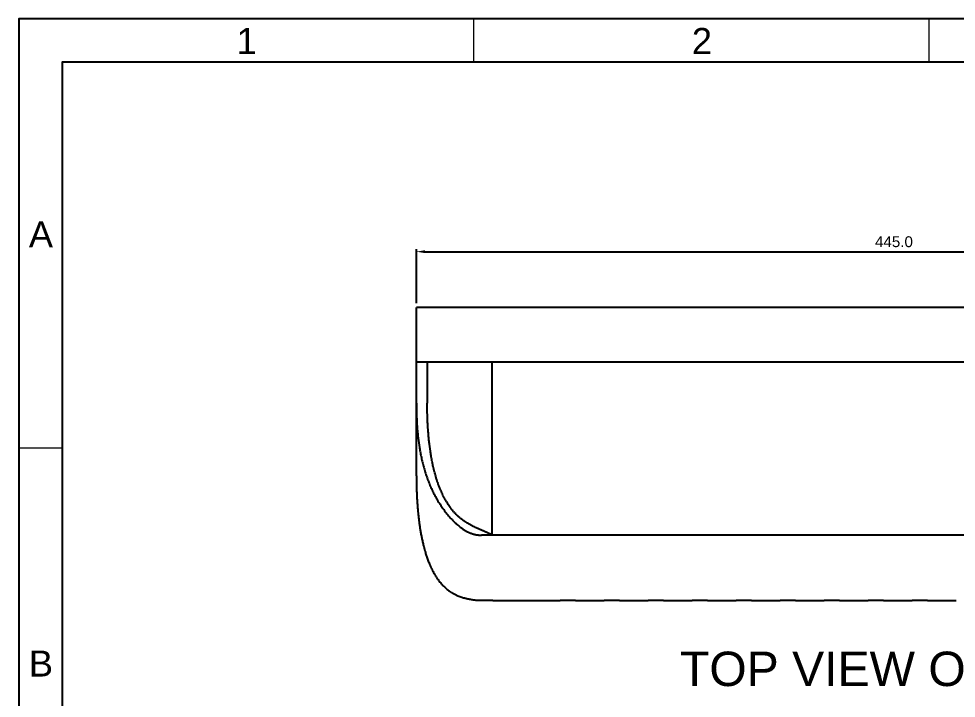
# Model space of a CAD drawing. Header units: inches. Extents: x -115 to 1565, y -604 to 584.
# Drawn here: x -114.9 to 317.6, y 270.7 to 584.3 of the extents above; entities that cross this region are included whole.
import ezdxf

# ---------------------------------------------------------------- set-up
doc = ezdxf.new("R2010")
doc.units = ezdxf.units.IN
doc.header["$LTSCALE"] = 1.209999999999999
doc.header["$MEASUREMENT"] = 0
doc.header["$PDMODE"] = 3
doc.header["$PDSIZE"] = 0.3125
doc.layers.get('0').update_dxf_attribs({"linetype": 'CONTINUOUS'})
doc.layers.get('Defpoints').update_dxf_attribs({"linetype": 'CONTINUOUS'})
doc.layers.add('Notes-Text', color=7, linetype='CONTINUOUS')
doc.layers.add('TABLE', color=53, linetype='CONTINUOUS', lineweight=25)
doc.layers.add('Template', color=53, linetype='CONTINUOUS', lineweight=9)
doc.styles.get("Standard").update_dxf_attribs({"font": 'ARIAL.TTF'})
doc.dimstyles.get("Standard").update_dxf_attribs({"dimtxt": 5, "dimasz": 4, "dimexe": 1.199999999999999, "dimexo": 2, "dimgap": 2, "dimtad": 1, "dimdec": 1, "dimzin": 4, "dimdsep": 46, "dimtxsty": 'Standard', "dimcen": 0.09, "dimclrd": 3, "dimclre": 3, "dimclrt": 2, "dimadec": 0, "dimazin": 0, "dimtp": 0.01, "dimtm": 0.01, "dimtfac": 1, "dimtdec": 1, "dimtmove": 0, "dimatfit": 3, "dimfxl": 0, "dimtolj": 1, "dimtzin": 4, "dimarcsym": 0})

# ---------------------------------------------------------------- blocks, each defined once
blk = doc.blocks.new('*D5')
at = {"color": 3, "lineweight": -2}
for p, q in [((68.50832746513743, 453.0060401740316), (68.50832746513743, 477.9876508521983)), ((72.50832746513744, 476.7876508521983), (509.5083274658973, 476.7876508521983)), ((513.5083274658973, 453.0060401740316), (513.5083274658973, 477.9876508521983))]:
    blk.add_line(p, q, dxfattribs=at)
at = {"color": 3}
for points in [[(72.50832746513744, 477.454317518865), (72.50832746513744, 476.1209841855317), (68.50832746513743, 476.7876508521983)], [(509.5083274658973, 477.454317518865), (509.5083274658973, 476.1209841855317), (513.5083274658973, 476.7876508521983)]]:
    blk.add_solid(points, dxfattribs=at)
at = {"layer": 'Defpoints', "color": 0}
for p in [(513.5083274658973, 476.7876508521983), (68.50832746513743, 451.0060401740316), (513.5083274658973, 451.0060401740316)]:
    blk.add_point(p, dxfattribs=at)
at = {"color": 2, "insert": (288.8189538433007, 481.3405157908068), "char_height": 5, "attachment_point": 5}
blk.add_mtext('\\A1;445.0', dxfattribs=at)
blk = doc.blocks.new('A3_Landscape')
at = {"layer": 'TABLE'}
for points in [[(1888.834868650956, -137.596124342245), (2308.834868650956, -137.596124342245), (2308.834868650956, 159.403875657755), (1888.834868650956, 159.403875657755)], [(1893.834868650956, -132.596124342245), (2303.834868650956, -132.596124342245), (2303.834868650956, 154.403875657755), (1893.834868650956, 154.403875657755)]]:
    blk.add_lwpolyline(points, close=True, dxfattribs=at)
at = {"layer": 'Template', "lineweight": 5}
for p, q in [((1941.334868650956, 154.403875657755), (1941.334868650956, 159.403875657755)), ((1993.834868650956, 154.403875657755), (1993.834868650956, 159.403875657755)), ((1888.834868650956, 109.903875657755), (1893.834868650956, 109.903875657755))]:
    blk.add_line(p, q, dxfattribs=at)
at = {"layer": 'Template', "lineweight": 5, "char_height": 3, "attachment_point": 2}
for s, insert in [('{\\fArial|b0|i0|c0|p34;1}', (1915.120870145451, 158.3382624306257)), ('{\\fArial|b0|i0|c0|p34;2}', (1967.620870145451, 158.3382624306257)), ('{\\fArial|b0|i0|c0|p34;A}', (1891.392558583055, 136.0270467955611)), ('{\\fArial|b0|i0|c0|p34;B}', (1891.392558583055, 86.52704679556109))]:
    blk.add_mtext(s, dxfattribs=dict(at, insert=insert))

msp = doc.modelspace()

# ---------------------------------------------------------------- linework, layer by layer
at = {"color": 7, "linetype": 'Continuous'}
for p, q in [((68.50832746513743, 373.3464041296317), (68.50832746513743, 451.0060401740316)), ((513.5083274658973, 451.0060401740316), (68.50832746513743, 451.0060401740316)), ((68.50832746513743, 426.0060401741314), (513.5083274658973, 426.0060401741314)), ((73.5083274651174, 426.0060401741314), (73.5083274651174, 406.8573100388516)), ((103.5083274649973, 345.9740401749517), (103.5083274649973, 426.0060401741314)), ((483.5083274660173, 345.9740401749517), (98.50832746501736, 345.9740401749517)), ((98.50830335025742, 315.8710470485717), (96.9511559819573, 315.8720044964917)), ((134.8543274652772, 315.7289456335117), (103.7543273463775, 315.7289456335117)), ((155.1543274671774, 315.7289456335117), (141.8543274657572, 315.7289456335117)), ((175.4543274665373, 315.7289456335117), (162.1543274651173, 315.7289456335117)), ((195.7543274658972, 315.7289456335117), (182.4543274670172, 315.7289456335117)), ((216.0543274652573, 315.7289456335117), (202.7543274663774, 315.7289456335117)), ((236.3543274671572, 315.7289456335117), (223.0543274657373, 315.7289456335117)), ((256.6543274665173, 315.7289456335117), (243.3543274650974, 315.7289456335117)), ((276.9543274658774, 315.7289456335117), (263.6543274669973, 315.7289456335117)), ((297.2543274652373, 315.7289456335117), (283.9543274663574, 315.7289456335117)), ((317.5543274671372, 315.7289456335117), (304.2543274657173, 315.7289456335117))]:
    msp.add_line(p, q, dxfattribs=at)
msp.add_lwpolyline([(85.08440518413748, 319.3552292216717), (86.25991397357734, 318.7047995547916), (87.60421397991742, 318.0575615452316), (88.99510192965727, 317.4856839005716), (90.26891609525728, 317.0403582811917)], dxfattribs=at)
for points, start_tangent, end_tangent in [([(68.50832746513743, 406.8575420170517), (68.51845981469728, 404.8155656184117), (68.55133132121728, 402.7561975171916), (68.6106450100574, 400.6791919455316), (68.7001039014974, 398.5843031381116), (68.82341101581733, 396.4712853245316), (68.98426937329737, 394.3398927420117), (69.18638199675729, 392.1898796201517), (69.30406585333732, 391.1078135572117), (69.43345190901732, 390.0210001961717), (69.72920185853741, 387.8338278953917), (70.07743356745732, 385.6322140385316), (70.48196849117744, 383.4208297059117), (70.94662809271746, 381.2043459753116), (71.47523383509747, 378.9874339219717), (72.07160717371744, 376.7747646262117), (72.73956957667724, 374.5710091607316), (73.1015908820973, 373.4739338263117), (73.48294249937727, 372.3808386033117), (73.88414225323731, 371.2921860612917), (74.30586860815718, 370.2079532640516), (74.74884020125728, 369.1279958532317), (75.21377567219747, 368.0521694704717), (75.70127567763735, 366.9805876334517), (76.2114687339574, 365.9143957805716), (76.74436528563751, 364.8549974447117), (77.29997577461745, 363.8037961435116), (77.8782997132173, 362.7622345715716), (78.4792928851175, 361.7319121059316), (79.10290014183738, 360.7144673158316), (79.7490663374374, 359.7115387755916), (80.41787315323722, 358.7244499420517), (81.10994977263748, 357.7532634973316), (81.82606228757732, 356.7977268282717), (82.56697679253737, 355.8575873267916), (83.3335075530972, 354.9331756805717), (84.12666156495743, 354.0271562861116), (84.94749401015723, 353.1427771049117), (85.79706008089738, 352.2832860984717), (86.67637819525726, 351.4520718757117), (87.58631969515726, 350.6530857469917), (88.5277191433172, 349.8904197183516), (89.01047639725745, 349.5239854905917), (89.50141109991728, 349.1681657932916), (90.00064205217745, 348.8236444173117), (90.5083460024773, 348.4917944841117), (91.0247141874172, 348.1741614897117), (91.54993784359726, 347.8722909326717), (92.0842082076174, 347.5877283013916), (92.62771651607727, 347.3220190969716), (93.18065400557725, 347.0767088103516), (93.74321191271747, 346.8533429375516), (94.3153771361774, 346.6533341884717), (94.8963191365974, 346.4775640777316), (95.48500298335738, 346.3267812957317), (96.08039374837743, 346.2017345430317), (96.68145650611746, 346.1031725151117), (97.2871563310373, 346.0318439099917), (97.89645829251732, 345.9884974180717), (98.50832746501736, 345.9738817424517)], (-1.4218256143e-06, -0.9999999999989893), (0.9999999999993394, -1.149479334e-06)), ([(103.5083274649973, 345.9740401749517), (102.9734214227974, 346.2542322358516), (102.4339862481772, 346.5257120459516), (101.8907927142975, 346.7896415892117), (101.3445873423973, 347.0471785773117), (100.7959666006772, 347.2994542652917), (100.2454696142974, 347.5475897989917), (99.69363469053745, 347.7927057730716), (99.14097044407733, 348.0359003158918), (98.5879454769772, 348.2782412866317), (98.03502557189724, 348.5207944083317), (97.48267665627735, 348.7646206720117), (96.93136625267744, 349.0107318333317), (96.38156281075727, 349.2601103922317), (95.83373480811724, 349.5137384574916), (94.7459343167175, 350.0374693480517), (94.2069846961174, 350.3092223148316), (93.67202451127743, 350.5886410447917), (93.14157536643732, 350.8764670731516), (92.61617318127743, 351.1732525451117), (92.09635650691736, 351.4795147621517), (91.83871103541742, 351.6363613064717), (91.58266323661724, 351.7957672436917), (91.32827505349724, 351.9577666834717), (91.07560639957727, 352.1223821708517), (90.57566729785731, 352.4595512653716), (90.08332516341737, 352.8074544964117), (89.59904146599729, 353.1662333394316), (89.12319012407738, 353.5358395064916), (88.65611810927747, 353.9161663353717), (88.4259825954573, 354.1103164372917), (88.19816379531721, 354.3070966126916), (87.74957403971734, 354.7084010399516), (87.3105404524574, 355.1197826530516), (87.0946668532174, 355.3291593031316), (86.88124956351727, 355.5409406321717), (86.46181236073721, 355.9715231492116), (86.05227540231726, 356.4111348887317), (85.6526820054173, 356.8593788817516), (85.2630276285172, 357.3158478773716), (84.88324462125729, 357.7801210687117), (84.5132610152773, 358.2517767167117), (83.80228921903746, 359.2155882942916), (83.12900251379733, 360.2040948059717), (82.49209419147724, 361.2142820337516), (82.18681338471744, 361.7266470618517), (81.89005993453746, 362.2434109635517), (81.60163687917725, 362.7642748900716), (81.3213435205373, 363.2889642826516), (81.04897908431737, 363.8172050143316), (80.78434298163732, 364.3487240605117), (80.27747666745744, 365.4206502427916), (79.79921180483734, 366.5030079942516), (79.3480455443573, 367.5941601172516), (78.92258507447741, 368.6927486134916), (78.71906907053746, 369.2444320338716), (78.52147207685744, 369.7975004070316), (78.14343722205717, 370.9072927899317), (77.78731146237737, 372.0211725027316), (77.61710110683727, 372.5793503856116), (77.45194239727743, 373.1382099028917), (77.13629386931734, 374.2576252637517), (76.83939817405734, 375.3787271388917), (76.69768064951722, 375.9396949450717), (76.56029739875727, 376.5008345009717), (76.29813639399731, 377.6233734217517), (76.05212590811743, 378.7458386545917), (75.93493080595749, 379.3068860973917), (75.82147874431735, 379.8677269238917), (75.60546469577729, 380.9885846821717), (75.40344105613734, 382.1080347470516), (75.21477255615719, 383.2257064156916), (75.03883129513747, 384.3412344640317), (74.87506381723733, 385.4543090044517), (74.72295987455732, 386.5646522625516), (74.58200974497731, 387.6719868576317), (74.45171230427741, 388.7760409715917), (74.33162986473734, 389.8765838225717), (74.22135313075727, 390.9734029929116), (74.12047294135732, 392.0662861589316), (74.0285836255173, 393.1550228536917), (73.94532404603751, 394.2394263440117), (73.87036379209734, 395.3193262720916), (73.80337305993727, 396.3945526103316), (73.7440222413775, 397.4649354454316), (73.69200194409746, 398.5303172059517), (73.60887042633726, 400.6455419213916), (73.57722413961733, 401.6951208560117), (73.55183696407744, 402.7391678535117), (73.5324729210174, 403.7775474988716), (73.51891271953741, 404.8101225711317), (73.5083274651174, 406.8573100388516)], (-0.8816663652055593, 0.4718733097614419), (0, 1)), ([(68.50832746513743, 373.3464041296317), (68.5357225005173, 369.9833106780317), (68.57111750973739, 368.2869536592717), (68.62200081157721, 366.5813697120516), (68.68913988481722, 364.8670437884117), (68.7733022031573, 363.1444608403917), (68.87525524283728, 361.4141058174916), (68.93314311791733, 360.5461653257917), (68.99576647755725, 359.6764636717517), (69.06322125501742, 358.8050614724717), (69.13560338609727, 357.9320193501317), (69.21300880405738, 357.0573979243716), (69.25362537763749, 356.6195139207916), (69.29554480611749, 356.1812584066516), (69.38345597649732, 355.3036692245716), (69.4770779685773, 354.4247035860117), (69.57674807657736, 353.5444347877517), (69.68280359471737, 352.6629361214916), (69.91542003575728, 350.8965423695516), (70.17762563783731, 349.1261086866517), (70.47211874709728, 347.3522214292517), (70.80159771221723, 345.5754669538117), (70.98030012341724, 344.6861977468316), (71.16876087933746, 343.7964316193316), (71.36731727165737, 342.9062418655516), (71.57630659459733, 342.0157017797316), (71.7960661423774, 341.1248846586517), (71.91009015613736, 340.6793951127517), (72.0269332092173, 340.2338637940117), (72.14663746561746, 339.7882998642117), (72.26924931081724, 339.3427123809917), (72.39487256223744, 338.8971090202317), (72.52365245707733, 338.4514964595917), (72.7912667884973, 337.5602703553317), (73.07326152295741, 336.6690872989917), (73.37080589103743, 335.7780005238916), (73.68505799811737, 334.8870945078916), (74.01688959759734, 333.9972587539116), (74.36686789941746, 333.1102389353716), (74.73554534595745, 332.2278221988117), (74.92706888975727, 331.7888984716317), (75.12347438721736, 331.3517956983917), (75.32483157403749, 330.9167366015316), (75.53127148627732, 330.4838830019116), (75.74303461113755, 330.0532880083916), (75.96037276421748, 329.6249934700116), (76.41278139711743, 328.7754731726117), (76.8905118970772, 327.9356569401317), (77.13950237699737, 327.5194924790917), (77.39557876603749, 327.1058795953717), (77.65898846527739, 326.6948740902317), (77.92991522085731, 326.2867333088517), (78.49486227231729, 325.4806851063717), (79.09149882097722, 324.6910318063317), (79.72090259899733, 323.9210739355317), (80.38415133599732, 323.1741120106117), (81.0821099451573, 322.4534279579517), (81.8147076773173, 321.7622219667317), (82.58161675055727, 321.1036717649116), (82.97783560251743, 320.7876356253316), (83.38250936517737, 320.4809550804517), (83.79559706325743, 320.1840273456316), (84.00528333425746, 320.0393449146517), (84.21705687311737, 319.8972488335917), (84.43089467505727, 319.7577717846317), (84.64675799491738, 319.6209315096717), (85.0844038480973, 319.3552300065317)], (0, -1), (0.861393116495423, -0.5079388731474515)), ([(96.75432734589731, 315.8185700313517), (95.93069492661743, 315.8906599201916), (95.1090672531375, 315.9836957107517), (94.29021424009737, 316.0987132709116), (93.47496025719738, 316.2367862205716), (92.66421483017736, 316.3990471990717), (91.8589168776573, 316.5865732807116), (91.45863722609735, 316.6900558779116), (91.06011853367727, 316.8001288505517), (90.66349729237731, 316.9168756935117), (90.2689309517175, 317.0404045015716)], (-0.9971872407326354, 0.07495069659471619), (-0.9516809495443816, 0.3070885381682365)), ([(96.9511559819573, 315.8720044964917), (96.90543081051737, 315.8709382705317), (96.86564081897723, 315.8695603154517), (96.8479870722174, 315.8687500757716), (96.83183578625722, 315.8678566637917), (96.81719318663728, 315.8668783370717), (96.80406549635747, 315.8658133455517), (96.79245893333723, 315.8646599442517), (96.7823797256574, 315.8634163856516), (96.77383409377741, 315.8620809222317), (96.76682825815736, 315.8606518115516), (96.76390470799744, 315.8599015920716), (96.76136844433722, 315.8591273060916), (96.75922023933731, 315.8583287326317), (96.75746087277729, 315.8575056583317), (96.75609112189728, 315.8566578596717), (96.75511176647728, 315.8557851207516), (96.75452358121744, 315.8548872231317), (96.75432734589731, 315.8539639483716)], (-0.9998233616139486, -0.0187948283041775), (0, -1)), ([(103.5434977934374, 315.8079642334117), (103.4734541158973, 315.8137448060517), (103.3938563451972, 315.8194565015117), (103.3049343411774, 315.8250777374117), (103.2069564167373, 315.8305866799116), (103.1002086038172, 315.8359614113516), (102.9850104090173, 315.8411802147317), (102.8617011433173, 315.8462215127516), (102.7306469426373, 315.8510642234116), (102.4468761512773, 315.8600719117716), (102.1370609365174, 315.8680466862717), (101.8048767901173, 315.8748464313717), (101.4542635771975, 315.8803475608316), (101.0893847082773, 315.8844484416317), (100.7145781934773, 315.8870723556117), (100.3342979786773, 315.8881698210317), (99.95306601571748, 315.8877200733916), (99.57541636461748, 315.8857315835917), (99.20584376111742, 315.8822420553917), (98.84872654545734, 315.8773167286917), (98.50832746501736, 315.8710475032316)], (-0.9960551419675976, 0.0887364308495054), (-0.9997820631683376, -0.0208764500541255)), ([(103.7543273463775, 315.7707042799917), (103.7541191654375, 315.7718455070717), (103.7534947953372, 315.7729898507316), (103.7524545027772, 315.7741371458717), (103.7509985519173, 315.7752872248516), (103.7501147843172, 315.7758632562117), (103.7491272018373, 315.7764399200317), (103.7468407217773, 315.7775950612316), (103.7441393708172, 315.7787524833516), (103.7410234156573, 315.7799120187517), (103.7374931204574, 315.7810734972517), (103.7335487468372, 315.7822367562917), (103.7244190470373, 315.7845679428916), (103.7136390838373, 315.7869043288716), (103.7012151132574, 315.7892447153516), (103.6871534243373, 315.7915879009116), (103.6714602959573, 315.7939326917516), (103.6541420400174, 315.7962778889916), (103.6352065203573, 315.7986222353317), (103.5925246880172, 315.8033030057517), (103.5434977934374, 315.8079642334117)], (0, 1), (-0.9960551415119662, 0.08873643596390991)), ([(141.7529775084374, 315.7964281579316), (141.7116153915174, 315.8012969061317), (141.6633645050374, 315.8061496015317), (141.6083218515973, 315.8109740953116), (141.5465977306974, 315.8157581294317), (141.4783234222372, 315.8204892985317), (141.4036337519574, 315.8251551693116), (141.3226835607975, 315.8297432068716), (141.2356406360772, 315.8342408102717), (141.1426783404172, 315.8386354141317), (141.0439918042373, 315.8429146334116), (140.8302597755173, 315.8510777793916), (140.5961946708773, 315.8586347365916), (140.3437123005574, 315.8654948371717), (140.0748828610774, 315.8715738369517), (139.7919144176173, 315.8767959347117), (139.4971287003573, 315.8810950675917), (139.1929455672973, 315.8844160540917), (138.8818666644374, 315.8867156938917), (138.5664501476974, 315.8879641419917), (138.2492882496374, 315.8881451373117), (137.9329892556172, 315.8872562185917), (137.6201572447573, 315.8853089021917), (137.3133628875573, 315.8823287735316), (137.0151262653373, 315.8783545930117), (136.7278987295572, 315.8734374349517), (136.4540415480373, 315.8676398239917), (136.1957991409772, 315.8610345895517), (135.9552878211375, 315.8537032402317), (135.7344807036972, 315.8457343737717), (135.5351889712174, 315.8372221505117), (135.4441266285773, 315.8327927943716), (135.3590413478973, 315.8282644798317), (135.2801030297773, 315.8236498078317), (135.2074783032974, 315.8189613716917), (135.1413135892974, 315.8142116732917), (135.0817424155773, 315.8094131535516), (135.0288919548572, 315.8045782000517), (134.9828649755372, 315.7997189946317), (134.9624405129573, 315.7972840896716), (134.9437579391974, 315.7948476632516), (134.9268263499973, 315.7924111250717), (134.9116531265974, 315.7899758314917), (134.8982456197573, 315.7875431312517), (134.8866111903974, 315.7851143756317), (134.8767571537173, 315.7826909184517), (134.8724996717574, 315.7814816117516), (134.8686890392973, 315.7802741668717), (134.8653255611375, 315.7790687743116), (134.8624095471573, 315.7778656220316), (134.8599413046972, 315.7766648954516), (134.8579211436374, 315.7754667876117), (134.8563493713172, 315.7742714839317), (134.8552262950772, 315.7730791723716), (134.8545522247973, 315.7718900408917), (134.8543274652772, 315.7707042799917)], (-0.991830027375775, 0.1275664407113783), (0, -1)), ([(141.8543274657572, 315.7707042799917), (141.8542279028374, 315.7714930693717), (141.8539292750374, 315.7722833802117), (141.8534316712573, 315.7730751566317), (141.8527351854773, 315.7738683402117), (141.8518399040572, 315.7746628776117), (141.8507459209772, 315.7754587129517), (141.8479622105174, 315.7770540564717), (141.8443847754574, 315.7786539237317), (141.8400143447772, 315.7802578753117), (141.8348516398373, 315.7818654641717), (141.8288973921574, 315.7834762458116), (141.8221525720173, 315.7850897858916), (141.8146191098174, 315.7867056780117), (141.8062991594772, 315.7883235233917), (141.7971948749173, 315.7899429283316), (141.7766419289771, 315.7931848166917), (141.7529775084374, 315.7964281579316)], (0, 1), (-0.9918300263468599, 0.1275664487112005)), ([(162.0529775077973, 315.7964281579316), (162.0116153908773, 315.8012969061317), (161.9633645069373, 315.8061496015317), (161.9083218509574, 315.8109740953116), (161.8465977325973, 315.8157581294317), (161.7783234215974, 315.8204892985317), (161.7036337513173, 315.8251551693116), (161.6226835601574, 315.8297432068716), (161.5356406354374, 315.8342408102717), (161.4426783423173, 315.8386354141317), (161.3439918035974, 315.8429146334116), (161.1302597748774, 315.8510777793916), (160.8961946702372, 315.8586347365916), (160.6437123024573, 315.8654948371717), (160.3748828629773, 315.8715738369517), (160.0919144169772, 315.8767959347117), (159.7971286997174, 315.8810950675917), (159.4929455666572, 315.8844160540917), (159.1818666637973, 315.8867156938917), (158.8664501470573, 315.8879641419917), (158.5492882489973, 315.8881451373117), (158.2329892549771, 315.8872562185917), (157.9201572441172, 315.8853089021917), (157.6133628869174, 315.8823287735316), (157.3151262646975, 315.8783545930117), (157.0278987289173, 315.8734374349517), (156.7540415473972, 315.8676398239917), (156.4957991428773, 315.8610345895517), (156.2552878204972, 315.8537032402317), (156.0344807030574, 315.8457343737717), (155.8351889705773, 315.8372221505117), (155.7441266279372, 315.8327927943716), (155.6590413497974, 315.8282644798317), (155.5801030291375, 315.8236498078317), (155.5074783026573, 315.8189613716917), (155.4413135911973, 315.8142116732917), (155.3817424149374, 315.8094131535516), (155.3288919542174, 315.8045782000517), (155.2828649774374, 315.7997189946317), (155.2624405123174, 315.7972840896716), (155.2437579385573, 315.7948476632516), (155.2268263493572, 315.7924111250717), (155.2116531259573, 315.7899758314917), (155.1982456216574, 315.7875431312517), (155.1866111897573, 315.7851143756317), (155.1767571556172, 315.7826909184517), (155.1724996711173, 315.7814816117516), (155.1686890386572, 315.7802741668717), (155.1653255604972, 315.7790687743116), (155.1624095465174, 315.7778656220316), (155.1599413065973, 315.7766648954516), (155.1579211455373, 315.7754667876117), (155.1563493732174, 315.7742714839317), (155.1552262969771, 315.7730791723716), (155.1545522241572, 315.7718900408917), (155.1543274671774, 315.7707042799917)], (-0.991830027375775, 0.1275664407113783), (0, -1)), ([(162.1543274651173, 315.7707042799917), (162.1542279021973, 315.7714930693717), (162.1539292743973, 315.7722833802117), (162.1534316706172, 315.7730751566317), (162.1527351848374, 315.7738683402117), (162.1518399034173, 315.7746628776117), (162.1507459203374, 315.7754587129517), (162.1479622098773, 315.7770540564717), (162.1443847748173, 315.7786539237317), (162.1400143441374, 315.7802578753117), (162.1348516417372, 315.7818654641717), (162.1288973915173, 315.7834762458116), (162.1221525713774, 315.7850897858916), (162.1146191091773, 315.7867056780117), (162.1062991588374, 315.7883235233917), (162.0971948742774, 315.7899429283316), (162.0766419283372, 315.7931848166917), (162.0529775077973, 315.7964281579316)], (0, 1), (-0.9918300263468599, 0.1275664487112005)), ([(182.3529775071572, 315.7964281579316), (182.3116153927774, 315.8012969061317), (182.2633645062974, 315.8061496015317), (182.2083218503173, 315.8109740953116), (182.1465977319574, 315.8157581294317), (182.0783234209573, 315.8204892985317), (182.0036337532174, 315.8251551693116), (181.9226835620573, 315.8297432068716), (181.8356406347973, 315.8342408102717), (181.7426783416774, 315.8386354141317), (181.6439918054973, 315.8429146334116), (181.4302597742373, 315.8510777793916), (181.1961946695974, 315.8586347365916), (180.9437123018172, 315.8654948371717), (180.6748828623372, 315.8715738369517), (180.3919144163374, 315.8767959347117), (180.0971286990773, 315.8810950675917), (179.7929455660173, 315.8844160540917), (179.4818666631572, 315.8867156938917), (179.1664501489574, 315.8879641419917), (178.8492882508974, 315.8881451373117), (178.5329892568775, 315.8872562185917), (178.2201572460174, 315.8853089021917), (177.9133628888173, 315.8823287735316), (177.6151262665973, 315.8783545930117), (177.3278987308174, 315.8734374349517), (177.0540415467574, 315.8676398239917), (176.7957991422372, 315.8610345895517), (176.5552878198573, 315.8537032402317), (176.3344807024173, 315.8457343737717), (176.1351889699374, 315.8372221505117), (176.0441266298373, 315.8327927943716), (175.9590413491573, 315.8282644798317), (175.8801030284974, 315.8236498078317), (175.8074783020174, 315.8189613716917), (175.7413135905571, 315.8142116732917), (175.6817424142973, 315.8094131535516), (175.6288919535773, 315.8045782000517), (175.5828649767973, 315.7997189946317), (175.5624405142173, 315.7972840896716), (175.5437579379172, 315.7948476632516), (175.5268263487173, 315.7924111250717), (175.5116531253172, 315.7899758314917), (175.4982456210173, 315.7875431312517), (175.4866111891174, 315.7851143756317), (175.4767571549773, 315.7826909184517), (175.4724996730174, 315.7814816117516), (175.4686890380174, 315.7802741668717), (175.4653255598573, 315.7790687743116), (175.4624095458773, 315.7778656220316), (175.4599413059573, 315.7766648954516), (175.4579211448972, 315.7754667876117), (175.4563493725773, 315.7742714839317), (175.4552262963373, 315.7730791723716), (175.4545522260573, 315.7718900408917), (175.4543274665373, 315.7707042799917)], (-0.991830027375775, 0.1275664407113783), (0, -1)), ([(182.4543274670172, 315.7707042799917), (182.4542279040972, 315.7714930693717), (182.4539292737572, 315.7722833802117), (182.4534316725173, 315.7730751566317), (182.4527351841973, 315.7738683402117), (182.4518399053172, 315.7746628776117), (182.4507459222372, 315.7754587129517), (182.4479622092374, 315.7770540564717), (182.4443847741772, 315.7786539237317), (182.4400143434973, 315.7802578753117), (182.4348516410973, 315.7818654641717), (182.4288973908774, 315.7834762458116), (182.4221525707373, 315.7850897858916), (182.4146191085374, 315.7867056780117), (182.4062991581973, 315.7883235233917), (182.3971948761773, 315.7899429283316), (182.3766419302374, 315.7931848166917), (182.3529775071572, 315.7964281579316)], (0, 1), (-0.9918300263468599, 0.1275664487112005)), ([(202.6529775065173, 315.7964281579316), (202.6116153921373, 315.8012969061317), (202.5633645056573, 315.8061496015317), (202.5083218522172, 315.8109740953116), (202.4465977313173, 315.8157581294317), (202.3783234203172, 315.8204892985317), (202.3036337525773, 315.8251551693116), (202.2226835614172, 315.8297432068716), (202.1356406341574, 315.8342408102717), (202.0426783410373, 315.8386354141317), (201.9439918048574, 315.8429146334116), (201.7302597735973, 315.8510777793916), (201.4961946714973, 315.8586347365916), (201.2437123011773, 315.8654948371717), (200.9748828616973, 315.8715738369517), (200.6919144182373, 315.8767959347117), (200.3971286984372, 315.8810950675917), (200.0929455653775, 315.8844160540917), (199.7818666650573, 315.8867156938917), (199.4664501483173, 315.8879641419917), (199.1492882502573, 315.8881451373117), (198.8329892562374, 315.8872562185917), (198.5201572453775, 315.8853089021917), (198.2133628881772, 315.8823287735316), (197.9151262659572, 315.8783545930117), (197.6278987301773, 315.8734374349517), (197.3540415461173, 315.8676398239917), (197.0957991415973, 315.8610345895517), (196.8552878192174, 315.8537032402317), (196.6344807043172, 315.8457343737717), (196.4351889692973, 315.8372221505117), (196.3441266291975, 315.8327927943716), (196.2590413485172, 315.8282644798317), (196.1801030303973, 315.8236498078317), (196.1074783013773, 315.8189613716917), (196.0413135899173, 315.8142116732917), (195.9817424136572, 315.8094131535516), (195.9288919529374, 315.8045782000517), (195.8828649761572, 315.7997189946317), (195.8624405135772, 315.7972840896716), (195.8437579398173, 315.7948476632516), (195.8268263506175, 315.7924111250717), (195.8116531246774, 315.7899758314917), (195.7982456203774, 315.7875431312517), (195.7866111884773, 315.7851143756317), (195.7767571543372, 315.7826909184517), (195.7724996723773, 315.7814816117516), (195.7686890373772, 315.7802741668717), (195.7653255592174, 315.7790687743116), (195.7624095477772, 315.7778656220316), (195.7599413053172, 315.7766648954516), (195.7579211442573, 315.7754667876117), (195.7563493719374, 315.7742714839317), (195.7552262956974, 315.7730791723716), (195.7545522254172, 315.7718900408917), (195.7543274658972, 315.7707042799917)], (-0.991830027375775, 0.1275664407113783), (0, -1)), ([(202.7543274663774, 315.7707042799917), (202.7542279034574, 315.7714930693717), (202.7539292756574, 315.7722833802117), (202.7534316718775, 315.7730751566317), (202.7527351835572, 315.7738683402117), (202.7518399046774, 315.7746628776117), (202.7507459215974, 315.7754587129517), (202.7479622085973, 315.7770540564717), (202.7443847760774, 315.7786539237317), (202.7400143428574, 315.7802578753117), (202.7348516404572, 315.7818654641717), (202.7288973902373, 315.7834762458116), (202.7221525700972, 315.7850897858916), (202.7146191078973, 315.7867056780117), (202.7062991575574, 315.7883235233917), (202.6971948755374, 315.7899429283316), (202.6766419295973, 315.7931848166917), (202.6529775065173, 315.7964281579316)], (0, 1), (-0.9918300263468599, 0.1275664487112005)), ([(222.9529775084172, 315.7964281579316), (222.9116153914972, 315.8012969061317), (222.8633645050174, 315.8061496015317), (222.8083218515774, 315.8109740953116), (222.7465977306774, 315.8157581294317), (222.6783234222176, 315.8204892985317), (222.6036337519374, 315.8251551693116), (222.5226835607773, 315.8297432068716), (222.4356406360573, 315.8342408102717), (222.3426783403972, 315.8386354141317), (222.2439918042173, 315.8429146334116), (222.0302597754974, 315.8510777793916), (221.7961946708574, 315.8586347365916), (221.5437123005374, 315.8654948371717), (221.2748828610572, 315.8715738369517), (220.9919144175974, 315.8767959347117), (220.6971287003373, 315.8810950675917), (220.3929455672774, 315.8844160540917), (220.0818666644175, 315.8867156938917), (219.7664501476775, 315.8879641419917), (219.4492882496174, 315.8881451373117), (219.1329892555973, 315.8872562185917), (218.8201572447372, 315.8853089021917), (218.5133628875373, 315.8823287735316), (218.2151262653174, 315.8783545930117), (217.9278987295374, 315.8734374349517), (217.6540415480174, 315.8676398239917), (217.3957991409575, 315.8610345895517), (217.1552878211173, 315.8537032402317), (216.9344807036773, 315.8457343737717), (216.7351889711974, 315.8372221505117), (216.6441266285574, 315.8327927943716), (216.5590413478774, 315.8282644798317), (216.4801030297574, 315.8236498078317), (216.4074783032774, 315.8189613716917), (216.3413135892772, 315.8142116732917), (216.2817424155573, 315.8094131535516), (216.2288919548373, 315.8045782000517), (216.1828649755173, 315.7997189946317), (216.1624405129373, 315.7972840896716), (216.1437579391775, 315.7948476632516), (216.1268263499774, 315.7924111250717), (216.1116531265775, 315.7899758314917), (216.0982456197373, 315.7875431312517), (216.0866111903774, 315.7851143756317), (216.0767571562371, 315.7826909184517), (216.0724996717372, 315.7814816117516), (216.0686890392774, 315.7802741668717), (216.0653255611173, 315.7790687743116), (216.0624095471373, 315.7778656220316), (216.0599413046773, 315.7766648954516), (216.0579211436172, 315.7754667876117), (216.0563493712973, 315.7742714839317), (216.0552262950573, 315.7730791723716), (216.0545522247773, 315.7718900408917), (216.0543274652573, 315.7707042799917)], (-0.991830027375775, 0.1275664407113783), (0, -1)), ([(223.0543274657373, 315.7707042799917), (223.0542279028173, 315.7714930693717), (223.0539292750172, 315.7722833802117), (223.0534316712374, 315.7730751566317), (223.0527351854573, 315.7738683402117), (223.0518399040373, 315.7746628776117), (223.0507459209573, 315.7754587129517), (223.0479622104972, 315.7770540564717), (223.0443847754373, 315.7786539237317), (223.0400143447573, 315.7802578753117), (223.0348516398174, 315.7818654641717), (223.0288973921372, 315.7834762458116), (223.0221525719971, 315.7850897858916), (223.0146191097974, 315.7867056780117), (223.0062991594573, 315.7883235233917), (222.9971948748971, 315.7899429283316), (222.9766419289574, 315.7931848166917), (222.9529775084172, 315.7964281579316)], (0, 1), (-0.9918300263468599, 0.1275664487112005)), ([(243.2529775077774, 315.7964281579316), (243.2116153908573, 315.8012969061317), (243.1633645069173, 315.8061496015317), (243.1083218509373, 315.8109740953116), (243.0465977325773, 315.8157581294317), (242.9783234215774, 315.8204892985317), (242.9036337512973, 315.8251551693116), (242.8226835601372, 315.8297432068716), (242.7356406354172, 315.8342408102717), (242.6426783422974, 315.8386354141317), (242.5439918035774, 315.8429146334116), (242.3302597748575, 315.8510777793916), (242.0961946702173, 315.8586347365916), (241.8437123024373, 315.8654948371717), (241.5748828629574, 315.8715738369517), (241.2919144169573, 315.8767959347117), (240.9971286996972, 315.8810950675917), (240.6929455666375, 315.8844160540917), (240.3818666637774, 315.8867156938917), (240.0664501470374, 315.8879641419917), (239.7492882489773, 315.8881451373117), (239.4329892549574, 315.8872562185917), (239.1201572440973, 315.8853089021917), (238.8133628868973, 315.8823287735316), (238.5151262646773, 315.8783545930117), (238.2278987288974, 315.8734374349517), (237.9540415473773, 315.8676398239917), (237.6957991428574, 315.8610345895517), (237.4552878204775, 315.8537032402317), (237.2344807030372, 315.8457343737717), (237.0351889705573, 315.8372221505117), (236.9441266279173, 315.8327927943716), (236.8590413497773, 315.8282644798317), (236.7801030291175, 315.8236498078317), (236.7074783026374, 315.8189613716917), (236.6413135911773, 315.8142116732917), (236.5817424149175, 315.8094131535516), (236.5288919541972, 315.8045782000517), (236.4828649774172, 315.7997189946317), (236.4624405148374, 315.7972840896716), (236.4437579385374, 315.7948476632516), (236.4268263493372, 315.7924111250717), (236.4116531259374, 315.7899758314917), (236.3982456216372, 315.7875431312517), (236.3866111897373, 315.7851143756317), (236.3767571555972, 315.7826909184517), (236.3724996736376, 315.7814816117516), (236.3686890386373, 315.7802741668717), (236.3653255604774, 315.7790687743116), (236.3624095464972, 315.7778656220316), (236.3599413065772, 315.7766648954516), (236.3579211455174, 315.7754667876117), (236.3563493731974, 315.7742714839317), (236.3552262969574, 315.7730791723716), (236.3545522241375, 315.7718900408917), (236.3543274671572, 315.7707042799917)], (-0.991830027375775, 0.1275664407113783), (0, -1)), ([(243.3543274650974, 315.7707042799917), (243.3542279021772, 315.7714930693717), (243.3539292743774, 315.7722833802117), (243.3534316705975, 315.7730751566317), (243.3527351848172, 315.7738683402117), (243.3518399033974, 315.7746628776117), (243.3507459203172, 315.7754587129517), (243.3479622098573, 315.7770540564717), (243.3443847747974, 315.7786539237317), (243.3400143441174, 315.7802578753117), (243.3348516417175, 315.7818654641717), (243.3288973914973, 315.7834762458116), (243.3221525713573, 315.7850897858916), (243.3146191091573, 315.7867056780117), (243.3062991588172, 315.7883235233917), (243.2971948742572, 315.7899429283316), (243.2766419283173, 315.7931848166917), (243.2529775077774, 315.7964281579316)], (0, 1), (-0.9918300263468599, 0.1275664487112005)), ([(263.5529775071372, 315.7964281579316), (263.5116153927575, 315.8012969061317), (263.4633645062775, 315.8061496015317), (263.4083218502974, 315.8109740953116), (263.3465977319372, 315.8157581294317), (263.2783234209373, 315.8204892985317), (263.2036337531972, 315.8251551693116), (263.1226835620375, 315.8297432068716), (263.0356406347774, 315.8342408102717), (262.9426783416572, 315.8386354141317), (262.8439918054773, 315.8429146334116), (262.6302597742174, 315.8510777793916), (262.3961946695772, 315.8586347365916), (262.1437123017975, 315.8654948371717), (261.8748828623172, 315.8715738369517), (261.5919144163172, 315.8767959347117), (261.2971286990571, 315.8810950675917), (260.9929455659974, 315.8844160540917), (260.6818666631375, 315.8867156938917), (260.3664501489372, 315.8879641419917), (260.0492882508772, 315.8881451373117), (259.7329892568573, 315.8872562185917), (259.4201572459974, 315.8853089021917), (259.1133628887974, 315.8823287735316), (258.8151262665774, 315.8783545930117), (258.5278987307975, 315.8734374349517), (258.2540415467374, 315.8676398239917), (257.9957991422175, 315.8610345895517), (257.7552878198373, 315.8537032402317), (257.5344807023971, 315.8457343737717), (257.3351889699172, 315.8372221505117), (257.2441266298174, 315.8327927943716), (257.1590413491374, 315.8282644798317), (257.0801030284774, 315.8236498078317), (257.0074783019972, 315.8189613716917), (256.9413135905374, 315.8142116732917), (256.8817424142774, 315.8094131535516), (256.8288919535573, 315.8045782000517), (256.7828649767773, 315.7997189946317), (256.7624405141974, 315.7972840896716), (256.7437579378973, 315.7948476632516), (256.7268263486974, 315.7924111250717), (256.7116531252975, 315.7899758314917), (256.6982456209974, 315.7875431312517), (256.6866111890974, 315.7851143756317), (256.6767571549574, 315.7826909184517), (256.6724996729974, 315.7814816117516), (256.6686890379972, 315.7802741668717), (256.6653255598374, 315.7790687743116), (256.6624095458574, 315.7778656220316), (256.6599413059373, 315.7766648954516), (256.6579211448773, 315.7754667876117), (256.6563493725573, 315.7742714839317), (256.6552262963173, 315.7730791723716), (256.6545522260374, 315.7718900408917), (256.6543274665173, 315.7707042799917)], (-0.991830027375775, 0.1275664407113783), (0, -1)), ([(263.6543274669973, 315.7707042799917), (263.6542279040773, 315.7714930693717), (263.6539292737373, 315.7722833802117), (263.6534316724974, 315.7730751566317), (263.6527351841774, 315.7738683402117), (263.6518399052975, 315.7746628776117), (263.6507459222173, 315.7754587129517), (263.6479622092174, 315.7770540564717), (263.6443847741573, 315.7786539237317), (263.6400143434773, 315.7802578753117), (263.6348516410774, 315.7818654641717), (263.6288973908572, 315.7834762458116), (263.6221525707174, 315.7850897858916), (263.6146191085174, 315.7867056780117), (263.6062991581773, 315.7883235233917), (263.5971948761573, 315.7899429283316), (263.5766419302174, 315.7931848166917), (263.5529775071372, 315.7964281579316)], (0, 1), (-0.9918300263468599, 0.1275664487112005)), ([(283.8529775064971, 315.7964281579316), (283.8116153921173, 315.8012969061317), (283.7633645056373, 315.8061496015317), (283.7083218521975, 315.8109740953116), (283.6465977312973, 315.8157581294317), (283.5783234202974, 315.8204892985317), (283.5036337525573, 315.8251551693116), (283.4226835613975, 315.8297432068716), (283.3356406341372, 315.8342408102717), (283.2426783410174, 315.8386354141317), (283.1439918048372, 315.8429146334116), (282.9302597735773, 315.8510777793916), (282.6961946714773, 315.8586347365916), (282.4437123011573, 315.8654948371717), (282.1748828616774, 315.8715738369517), (281.8919144182173, 315.8767959347117), (281.5971286984172, 315.8810950675917), (281.2929455653573, 315.8844160540917), (280.9818666650374, 315.8867156938917), (280.6664501482974, 315.8879641419917), (280.3492882502374, 315.8881451373117), (280.0329892562174, 315.8872562185917), (279.7201572453573, 315.8853089021917), (279.4133628881573, 315.8823287735316), (279.1151262659373, 315.8783545930117), (278.8278987301573, 315.8734374349517), (278.5540415460973, 315.8676398239917), (278.2957991415774, 315.8610345895517), (278.0552878191975, 315.8537032402317), (277.8344807042974, 315.8457343737717), (277.6351889692774, 315.8372221505117), (277.5441266291773, 315.8327927943716), (277.4590413484973, 315.8282644798317), (277.3801030303773, 315.8236498078317), (277.3074783013574, 315.8189613716917), (277.2413135898974, 315.8142116732917), (277.1817424136375, 315.8094131535516), (277.1288919529173, 315.8045782000517), (277.0828649761374, 315.7997189946317), (277.0624405135572, 315.7972840896716), (277.0437579397974, 315.7948476632516), (277.0268263505973, 315.7924111250717), (277.0116531246574, 315.7899758314917), (276.9982456203572, 315.7875431312517), (276.9866111884573, 315.7851143756317), (276.9767571543173, 315.7826909184517), (276.9724996723573, 315.7814816117516), (276.9686890373573, 315.7802741668717), (276.9653255591975, 315.7790687743116), (276.9624095477575, 315.7778656220316), (276.9599413052974, 315.7766648954516), (276.9579211442374, 315.7754667876117), (276.9563493719175, 315.7742714839317), (276.9552262956775, 315.7730791723716), (276.9545522253973, 315.7718900408917), (276.9543274658774, 315.7707042799917)], (-0.991830027375775, 0.1275664407113783), (0, -1)), ([(283.9543274663574, 315.7707042799917), (283.9542279034374, 315.7714930693717), (283.9539292756373, 315.7722833802117), (283.9534316718573, 315.7730751566317), (283.9527351835375, 315.7738683402117), (283.9518399046574, 315.7746628776117), (283.9507459215774, 315.7754587129517), (283.9479622085773, 315.7770540564717), (283.9443847760572, 315.7786539237317), (283.9400143428373, 315.7802578753117), (283.9348516404375, 315.7818654641717), (283.9288973902173, 315.7834762458116), (283.9221525700773, 315.7850897858916), (283.9146191078773, 315.7867056780117), (283.9062991575372, 315.7883235233917), (283.8971948755175, 315.7899429283316), (283.8766419295773, 315.7931848166917), (283.8529775064971, 315.7964281579316)], (0, 1), (-0.9918300263468599, 0.1275664487112005)), ([(304.1529775083973, 315.7964281579316), (304.1116153914773, 315.8012969061317), (304.0633645049973, 315.8061496015317), (304.0083218515574, 315.8109740953116), (303.9465977306572, 315.8157581294317), (303.8783234221974, 315.8204892985317), (303.8036337519173, 315.8251551693116), (303.7226835607573, 315.8297432068716), (303.6356406360374, 315.8342408102717), (303.5426783403773, 315.8386354141317), (303.4439918041974, 315.8429146334116), (303.2302597754772, 315.8510777793916), (302.9961946708372, 315.8586347365916), (302.7437123005173, 315.8654948371717), (302.4748828610372, 315.8715738369517), (302.1919144175772, 315.8767959347117), (301.8971287003174, 315.8810950675917), (301.5929455672572, 315.8844160540917), (301.2818666643973, 315.8867156938917), (300.9664501476573, 315.8879641419917), (300.6492882495972, 315.8881451373117), (300.3329892555773, 315.8872562185917), (300.0201572447175, 315.8853089021917), (299.7133628875172, 315.8823287735316), (299.4151262652975, 315.8783545930117), (299.1278987295173, 315.8734374349517), (298.8540415479974, 315.8676398239917), (298.5957991409373, 315.8610345895517), (298.3552878210974, 315.8537032402317), (298.1344807036574, 315.8457343737717), (297.9351889711774, 315.8372221505117), (297.8441266285374, 315.8327927943716), (297.7590413478574, 315.8282644798317), (297.6801030297372, 315.8236498078317), (297.6074783032573, 315.8189613716917), (297.5413135892575, 315.8142116732917), (297.4817424155374, 315.8094131535516), (297.4288919548174, 315.8045782000517), (297.3828649754973, 315.7997189946317), (297.3624405129174, 315.7972840896716), (297.3437579391573, 315.7948476632516), (297.3268263499574, 315.7924111250717), (297.3116531265573, 315.7899758314917), (297.2982456197174, 315.7875431312517), (297.2866111903572, 315.7851143756317), (297.2767571562174, 315.7826909184517), (297.2724996717175, 315.7814816117516), (297.2686890392574, 315.7802741668717), (297.2653255610974, 315.7790687743116), (297.2624095471174, 315.7778656220316), (297.2599413046573, 315.7766648954516), (297.2579211435973, 315.7754667876117), (297.2563493712773, 315.7742714839317), (297.2552262975773, 315.7730791723716), (297.2545522247574, 315.7718900408917), (297.2543274652373, 315.7707042799917)], (-0.991830027375775, 0.1275664407113783), (0, -1)), ([(304.2543274657173, 315.7707042799917), (304.2542279027975, 315.7714930693717), (304.2539292749973, 315.7722833802117), (304.2534316712174, 315.7730751566317), (304.2527351854374, 315.7738683402117), (304.2518399040173, 315.7746628776117), (304.2507459209373, 315.7754587129517), (304.2479622104774, 315.7770540564717), (304.2443847754173, 315.7786539237317), (304.2400143447373, 315.7802578753117), (304.2348516397973, 315.7818654641717), (304.2288973921174, 315.7834762458116), (304.2221525719774, 315.7850897858916), (304.2146191097772, 315.7867056780117), (304.2062991594373, 315.7883235233917), (304.1971948748774, 315.7899429283316), (304.1766419289374, 315.7931848166917), (304.1529775083973, 315.7964281579316)], (0, 1), (-0.9918300263468599, 0.1275664487112005))]:
    msp.add_spline(points, degree=3, dxfattribs=dict(at, start_tangent=start_tangent, end_tangent=end_tangent))

# ---------------------------------------------------------------- block references
at = {"layer": 'Notes-Text', "lineweight": 5, "xscale": 4, "yscale": 4, "zscale": 4}
msp.add_blockref('A3_Landscape', (-7670.254767837608, -53.35891530402716), dxfattribs=at)

# ---------------------------------------------------------------- texts
at = {"color": 2, "linetype": 'Continuous', "insert": (190.1024469283576, 292.2396523768383), "char_height": 15.875, "width": 231.3536654431408, "attachment_point": 1, "line_spacing_factor": 0.9}
msp.add_mtext('TOP VIEW OF RACK', dxfattribs=at)

# ---------------------------------------------------------------- dimensions: what is measured, and where the dimension line sits
dim = msp.add_linear_dim(base=(513.5083274658973, 476.7876508521983), p1=(68.50832746513743, 451.0060401740316), p2=(513.5083274658973, 451.0060401740316), dimstyle='Standard')
dim.commit()
dim.dimension.update_dxf_attribs({"geometry": '*D5', "text_midpoint": (288.8189538433007, 476.7876508521983), "dimtype": 160})

doc.saveas('drawing.dxf')
